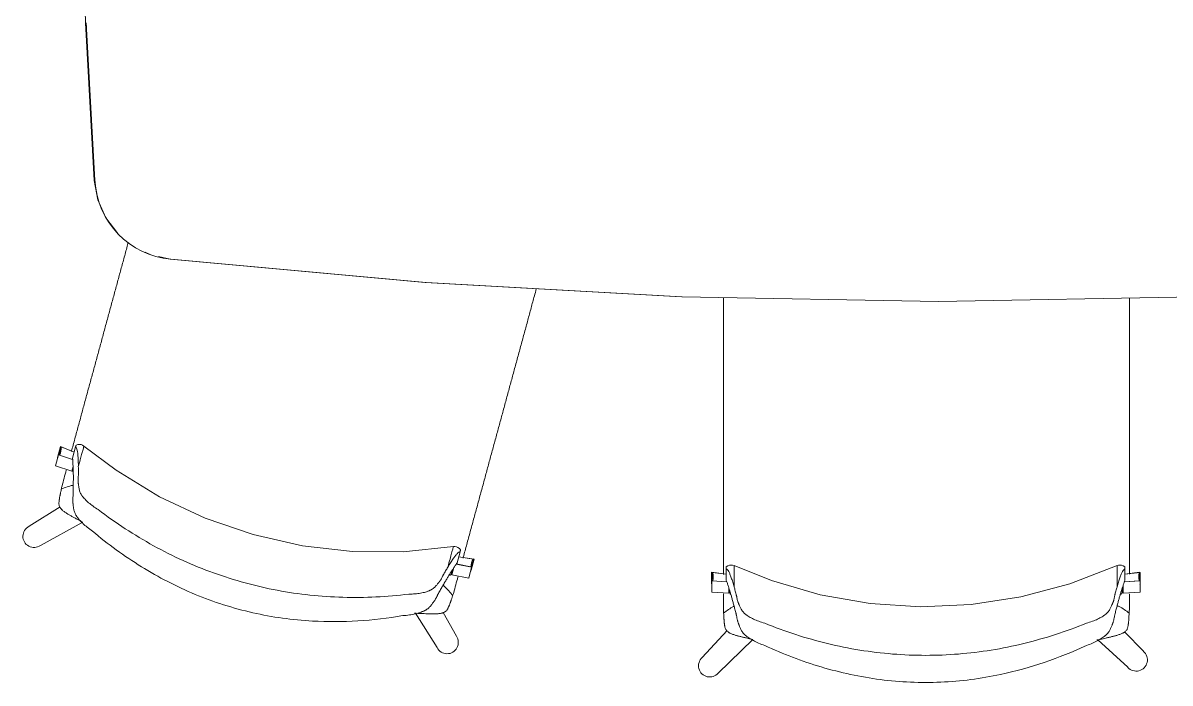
# Model space of a CAD drawing. Header units: millimetres. Extents: x 90978 to 295199, y -4084 to 97293.
# Drawn here: x 173573 to 174915, y 20479 to 21250 of the extents above; entities that cross this region are included whole.
import ezdxf

# ---------------------------------------------------------------- set-up
doc = ezdxf.new("R2010")
doc.units = ezdxf.units.MM
doc.header["$MEASUREMENT"] = 0
doc.layers.get('0').update_dxf_attribs({"linetype": 'CONTINUOUS'})
for name, color, linetype, lineweight in [('A-DETL-THIN', 8, 'CONTINUOUS', 9), ('G-IMPT', 8, 'CONTINUOUS', 9), ('I-FURN', 8, 'CONTINUOUS', 9)]:
    doc.layers.add(name, color=color, linetype=linetype, lineweight=lineweight)

# ---------------------------------------------------------------- blocks, each defined once
blk = doc.blocks.new('Synergy Type 3 - Desk Type 3_dwg_Family - 580997-310579-_3D_-V225-Level 0')
at = {"layer": 'G-IMPT'}
for p, q in [((-619.8, 2126.9), (-435.6, 2137.1)), ((-438.9, 2135.9), (-435.6, 2137.1)), ((-435.6, 2137.1), (-251.1, 2140.5)), ((-663.6, 2113.1), (-642.5, 2122.6)), ((-642.5, 2122.6), (-619.8, 2126.9)), ((-621.1, 2125.7), (-619.8, 2126.9)), ((-681.9, 2099.1), (-663.6, 2113.1)), ((-663.7, 2112.9), (-663.6, 2113.1)), ((-706.7, 2060.6), (-703.5, 2067.2)), ((-708.8, 2051.5), (-711.9, 2038.1)), ((-711.9, 2038.1), (-711.3, 2039.6)), ((-711.9, 2038.1), (-739.2, 1739.6)), ((-739.2, 1739.6), (-755.6, 1440.2))]:
    blk.add_line(p, q, dxfattribs=at)

msp = doc.modelspace()

# ---------------------------------------------------------------- linework, layer by layer
at = {"layer": 'A-DETL-THIN'}
for p, q in [((173647.2, 21250.5), (173657.4, 21066.2)), ((173746.2, 20974.2), (174044.8, 20946.9)), ((174044.8, 20946.9), (174344.1, 20930.5)), ((174344.1, 20930.5), (174643.8, 20925)), ((174643.8, 20925), (174943.6, 20930.5))]:
    msp.add_line(p, q, dxfattribs=at)
msp.add_arc((173755.1, 21071.7), 97.9, 183.1736, 264.7725, dxfattribs=at)
at = {"layer": 'I-FURN'}
for p, q in [((173617.1, 20755.3), (173613.6, 20742.4)), ((173633.1, 20748.8), (173617.1, 20755.3)), ((173633.1, 20748.8), (173618, 20755)), ((173631.2, 20741.6), (173634.8, 20754.8)), ((173637.3, 20757.5), (173635.3, 20756.8)), ((173639.6, 20757.7), (173637.3, 20757.5)), ((173641.1, 20757.5), (173639.6, 20757.7)), ((173642.9, 20756.9), (173641.1, 20757.5)), ((173644.5, 20755.9), (173642.9, 20756.9)), ((173682.3, 20727.5), (173644.5, 20755.9)), ((173611.3, 20732.9), (173614.8, 20745.8)), ((173614.8, 20745.8), (173631.3, 20740.1)), ((173630.2, 20726.4), (173611.3, 20732.9)), ((173631.7, 20732.1), (173630.2, 20726.4)), ((173631.9, 20729), (173631.1, 20726.1)), ((173732.8, 20696.7), (173682.3, 20727.5)), ((173786.3, 20671.6), (173732.8, 20696.7)), ((173616.6, 20684.9), (173580.4, 20662.1)), ((173593.6, 20639.6), (173643.2, 20667)), ((173842.2, 20652.4), (173786.3, 20671.6)), ((173899.9, 20639.3), (173842.2, 20652.4)), ((173958.7, 20632.6), (173899.9, 20639.3)), ((174017.8, 20632.2), (173958.7, 20632.6)), ((174076.6, 20638.3), (174017.8, 20632.2)), ((174076.6, 20638.3), (174078.4, 20638.3)), ((174078.4, 20638.3), (174080.3, 20637.9)), ((174080.3, 20637.9), (174081.7, 20637.3)), ((174080.8, 20619.2), (174084.4, 20632.4)), ((174081.7, 20637.3), (174083.5, 20636)), ((174083.5, 20636), (174084.9, 20634.4)), ((174100.8, 20623.6), (174082.7, 20626.2)), ((174099.9, 20623.8), (174082.8, 20626.4)), ((174097.3, 20610.7), (174100.8, 20623.6)), ((174073.9, 20605.6), (174075.5, 20611.3)), ((174074.8, 20605.3), (174077.2, 20613.9)), ((174094.4, 20601.4), (174074.8, 20605.3)), ((174079.9, 20618), (174097, 20614.6)), ((174079.9, 20617.9), (174097.9, 20614.3)), ((174097.9, 20614.3), (174094.4, 20601.4)), ((174395.7, 20606.2), (174378.5, 20608.3)), ((174378.5, 20608.3), (174378.5, 20594.9)), ((174395.7, 20606.3), (174379.5, 20608.2)), ((174397.5, 20615.7), (174395.7, 20614.5)), ((174395.7, 20598.8), (174395.7, 20612.4)), ((174399.6, 20616.5), (174397.5, 20615.7)), ((174401.1, 20616.7), (174399.6, 20616.5)), ((174403, 20616.6), (174401.1, 20616.7)), ((174404.8, 20616.1), (174403, 20616.6)), ((174448.7, 20598.6), (174404.8, 20616.1)), ((174852.6, 20616.1), (174797.4, 20594.8)), ((174852.6, 20616.1), (174854.4, 20616.6)), ((174854.4, 20616.6), (174856.3, 20616.7)), ((174856.3, 20616.7), (174857.8, 20616.5)), ((174857.8, 20616.5), (174859.9, 20615.7)), ((174859.9, 20615.7), (174861.7, 20614.5)), ((174861.7, 20598.8), (174861.7, 20612.4)), ((174878.9, 20608.3), (174861.7, 20606.2)), ((174879.8, 20608.2), (174861.7, 20606)), ((174879.8, 20594.9), (174879.8, 20608.2)), ((174378.9, 20598.5), (174396.2, 20597.3)), ((174378.9, 20585.2), (174378.9, 20598.5)), ((174505.5, 20582.1), (174448.7, 20598.6)), ((174797.4, 20594.8), (174740.3, 20579.6)), ((174859.6, 20583.8), (174859.6, 20592.7)), ((174861.2, 20597.3), (174878.5, 20598.5)), ((174861.2, 20597.3), (174879.5, 20598.5)), ((174879.5, 20598.5), (174879.5, 20585.2)), ((174398.8, 20583.8), (174378.9, 20585.2)), ((174398.8, 20589.7), (174398.8, 20583.8)), ((174399.7, 20586.8), (174399.7, 20583.8)), ((174563.8, 20572), (174505.5, 20582.1)), ((174740.3, 20579.6), (174681.9, 20570.7)), ((174858.6, 20583.8), (174858.6, 20589.7)), ((174879.5, 20585.2), (174859.6, 20583.8)), ((174622.8, 20568.1), (174563.8, 20572)), ((174681.9, 20570.7), (174622.8, 20568.1)), ((174032.1, 20560.6), (174057.6, 20520.3)), ((174080, 20533.5), (174064.7, 20561.3)), ((174396.5, 20540.3), (174367.6, 20508.7)), ((174883.5, 20515.9), (174861.3, 20538.7)), ((174386.3, 20490.5), (174426.9, 20529.9)), ((174830.1, 20529.4), (174865.2, 20497.2))]:
    msp.add_line(p, q, dxfattribs=at)
for centre, start, end in [((173586.2, 20650.4), 116.7401, 304.3564), ((174069.2, 20526.2), 206.7636, 34.3798), ((174875, 20505.9), 221.9896, 49.6059), ((174376.3, 20499), 131.9662, 319.5824)]:
    msp.add_arc(centre, 13.1, start, end, dxfattribs=at)
for centre, major_axis, start_param, end_param in [((173599.8, 20754.4), (16.8, -4.6), 6.026179, 6.605675), ((173600.7, 20754.1), (16.8, -4.6), 6.026179, 6.605675), ((173596.3, 20741.5), (16.8, -4.6), 0.238848, 0.322489), ((174114.4, 20614.3), (16.8, -4.6), 2.819103, 3.398599), ((174115.3, 20614), (16.8, -4.6), 2.819103, 3.398599), ((174111.8, 20601.2), (16.8, -4.6), 2.819103, 2.902745), ((174362, 20602.9), (17.4, 0), 6.026179, 6.605675), ((174363, 20602.8), (17.4, 0), 6.026179, 6.605675), ((174895.4, 20602.9), (17.4, 0), 2.819103, 3.398599), ((174896.3, 20602.8), (17.4, 0), 2.819103, 3.398599), ((174362, 20589.5), (17.4, 0), 0.238848, 0.322489), ((174896.3, 20589.5), (17.4, 0), 2.819103, 2.902745)]:
    msp.add_ellipse(centre, major_axis=major_axis, ratio=0.978487, start_param=start_param, end_param=end_param, dxfattribs=at)
for points, knots in [([(173629.8, 20749.4), (173630, 20750), (173630.8, 20753.2), (173632.4, 20758.8), (173634.4, 20766.4), (173636.4, 20773.8), (173639.1, 20783.6), (173642.3, 20795.5), (173645.5, 20807.3), (173648.1, 20816.9), (173650.1, 20824.2), (173652.1, 20831.5), (173654.8, 20841.2), (173658, 20853.2), (173662, 20867.6), (173665.9, 20882.2), (173669.9, 20896.8), (173673.8, 20911.3), (173677.1, 20923.3), (173679.8, 20933.1), (173681.8, 20940.4), (173683.8, 20947.8), (173686.4, 20957.5), (173689.7, 20969.5), (173693, 20981.5), (173695.2, 20989.8), (173696.1, 20993.1), (173696.4, 20994.1)], [-0.8977274, -0.8977274, -0.8977274, -0.8977274, -0.8928571, -0.875, -0.8571429, -0.8392857, -0.8214286, -0.7857143, -0.75, -0.7321429, -0.7142857, -0.6964286, -0.6785714, -0.6428571, -0.6071429, -0.5714286, -0.5357143, -0.5, -0.4642857, -0.4464286, -0.4285714, -0.4107143, -0.3928571, -0.3571429, -0.3214286, -0.3035714, -0.2967555, -0.2967555, -0.2967555, -0.2967555]), ([(174173.5, 20939.7), (174172.8, 20936.9), (174170.7, 20929.5), (174167.4, 20917.3), (174163.6, 20903.1), (174159.7, 20888.8), (174155.7, 20874.1), (174151.6, 20859.3), (174147.7, 20844.7), (174144.4, 20832.6), (174141.7, 20822.8), (174139.7, 20815.4), (174137.7, 20808.1), (174135.1, 20798.4), (174131.8, 20786.5), (174128.6, 20774.6), (174126, 20765), (174124, 20757.7), (174122, 20750.4), (174119.3, 20740.7), (174116.1, 20728.7), (174112.8, 20716.7), (174110.2, 20706.9), (174108.1, 20699.5), (174106.1, 20692.1), (174103.5, 20682.4), (174100.2, 20670.4), (174096.2, 20655.8), (174092.2, 20640.9), (174089.4, 20630.6), (174087.9, 20625.2), (174087.8, 20624.8)], [-0.8779711, -0.8779711, -0.8779711, -0.8779711, -0.8571429, -0.8214286, -0.7857143, -0.75, -0.7142857, -0.6785714, -0.6428571, -0.6071429, -0.5892857, -0.5714286, -0.5535714, -0.5357143, -0.5, -0.4642857, -0.4464286, -0.4285714, -0.4107143, -0.3928571, -0.3571429, -0.3214286, -0.3035714, -0.2857143, -0.2678571, -0.25, -0.2142857, -0.1785714, -0.1428571, -0.1071429, -0.103964, -0.103964, -0.103964, -0.103964]), ([(174392.3, 20605.9), (174392.3, 20606.6), (174392.3, 20609.9), (174392.3, 20615.7), (174392.3, 20623.5), (174392.3, 20631.2), (174392.3, 20641.3), (174392.3, 20653.7), (174392.3, 20665.9), (174392.3, 20675.9), (174392.3, 20683.4), (174392.3, 20691.1), (174392.3, 20701.1), (174392.3, 20713.5), (174392.3, 20728.4), (174392.3, 20743.6), (174392.3, 20758.7), (174392.3, 20773.7), (174392.3, 20786.2), (174392.3, 20796.3), (174392.3, 20803.9), (174392.3, 20811.6), (174392.3, 20821.6), (174392.3, 20834), (174392.3, 20846.5), (174392.3, 20856.6), (174392.3, 20864.2), (174392.3, 20871.8), (174392.3, 20881.8), (174392.3, 20894.2), (174392.3, 20908.8), (174392.3, 20920.6), (174392.3, 20927.5), (174392.3, 20929.5)], [-0.8977274, -0.8977274, -0.8977274, -0.8977274, -0.8928571, -0.875, -0.8571429, -0.8392857, -0.8214286, -0.7857143, -0.75, -0.7321429, -0.7142857, -0.6964286, -0.6785714, -0.6428571, -0.6071429, -0.5714286, -0.5357143, -0.5, -0.4642857, -0.4464286, -0.4285714, -0.4107143, -0.3928571, -0.3571429, -0.3214286, -0.3035714, -0.2857143, -0.2678571, -0.25, -0.2142857, -0.1785714, -0.1428571, -0.1282246, -0.1282246, -0.1282246, -0.1282246]), ([(174867, 20929), (174867, 20927.3), (174867, 20920.6), (174867, 20909.1), (174867, 20894.4), (174867, 20879.6), (174867, 20864.4), (174867, 20849), (174867, 20833.9), (174867, 20821.3), (174867, 20811.2), (174867, 20803.6), (174867, 20796), (174867, 20785.9), (174867, 20773.6), (174867, 20761.2), (174867, 20751.3), (174867, 20743.7), (174867, 20736.1), (174867, 20726.1), (174867, 20713.7), (174867, 20701.2), (174867, 20691.1), (174867, 20683.5), (174867, 20675.8), (174867, 20665.7), (174867, 20653.2), (174867, 20638.2), (174867, 20622.7), (174867, 20612), (174867, 20606.4), (174867, 20606)], [-0.8698925, -0.8698925, -0.8698925, -0.8698925, -0.8571429, -0.8214286, -0.7857143, -0.75, -0.7142857, -0.6785714, -0.6428571, -0.6071429, -0.5892857, -0.5714286, -0.5535714, -0.5357143, -0.5, -0.4642857, -0.4464286, -0.4285714, -0.4107143, -0.3928571, -0.3571429, -0.3214286, -0.3035714, -0.2857143, -0.2678571, -0.25, -0.2142857, -0.1785714, -0.1428571, -0.1071429, -0.103964, -0.103964, -0.103964, -0.103964]), ([(173634.8, 20755.1), (173634.9, 20755.5), (173635.1, 20756.2), (173635.3, 20756.8), (173635.3, 20756.7), (173635.1, 20756.1), (173634.9, 20755.3), (173634.8, 20754.8)], [0.4171888, 0.4171888, 0.4171888, 0.4171888, 0.5, 0.625, 0.75, 0.875, 1, 1, 1, 1]), ([(173637.9, 20731.8), (173638.7, 20734.7), (173640.1, 20739.9), (173641.8, 20746.1), (173643.1, 20750.6), (173643.8, 20753.2), (173644.1, 20754.6), (173644.3, 20755.3), (173644.5, 20755.8), (173644.5, 20755.9), (173644.5, 20755.9)], [0, 0, 0, 0, 0.1111111, 0.2222222, 0.3333333, 0.4444444, 0.5, 0.5555556, 0.6111111, 0.6625707, 0.6625707, 0.6625707, 0.6625707]), ([(173654.5, 20656.4), (173652.3, 20657.9), (173648.2, 20660.9), (173643.9, 20664.7), (173641, 20667.6), (173639, 20669.8), (173637.5, 20671.6), (173636.6, 20672.8), (173636.1, 20673.5), (173635.8, 20674), (173635.4, 20674.6), (173635, 20675.2), (173634.4, 20676.4), (173633.6, 20678.1), (173633, 20680.1), (173632.5, 20682), (173632.3, 20683.8), (173632, 20685.6), (173631.9, 20687), (173631.8, 20688), (173631.7, 20688.5), (173631.7, 20688.9), (173631.6, 20689.3), (173631.5, 20689.9), (173631.5, 20690.8), (173631.4, 20692), (173631.4, 20693.4), (173631.6, 20695.2), (173631.7, 20696.9), (173631.9, 20698.6), (173631.9, 20699.9), (173632, 20701.2), (173632, 20703), (173632, 20706), (173632, 20710.2), (173632.1, 20714.8), (173632.1, 20719.2), (173632.1, 20723.5), (173632, 20727.4), (173631.9, 20731), (173631.7, 20733.1), (173631.6, 20734.1)], [0, 0, 0, 0, 0.035714, 0.071429, 0.089286, 0.107143, 0.125, 0.133929, 0.138393, 0.142857, 0.147321, 0.151786, 0.160714, 0.178571, 0.196429, 0.214286, 0.232143, 0.25, 0.267857, 0.276786, 0.28125, 0.285714, 0.290179, 0.294643, 0.303571, 0.321429, 0.339286, 0.357143, 0.392857, 0.410714, 0.428571, 0.446429, 0.464286, 0.5, 0.571429, 0.642857, 0.714286, 0.785714, 0.857143, 0.928571, 1, 1, 1, 1]), ([(173637.9, 20731.8), (173638, 20730.2), (173638, 20727.7), (173638, 20724.8), (173638, 20723.2), (173638, 20721.9), (173637.9, 20720.7), (173637.8, 20719.2), (173637.6, 20717.8), (173637.6, 20716.3), (173637.6, 20715.1), (173637.6, 20714), (173637.7, 20713.2), (173637.8, 20712.7), (173637.9, 20712.3), (173637.9, 20711.9), (173638, 20711.4), (173638.2, 20710.5), (173638.3, 20709.1), (173638.6, 20707.3), (173639, 20705.4), (173639.4, 20703.5), (173640.1, 20701.6), (173640.9, 20699.9), (173641.6, 20698.8), (173642, 20698.1), (173642.4, 20697.6), (173642.8, 20697.1), (173643.3, 20696.5), (173644.2, 20695.3), (173645.7, 20693.6), (173647.7, 20691.6), (173650.7, 20688.9), (173655, 20685.6), (173659.1, 20682.9), (173661.3, 20681.6)], [0, 0, 0, 0, 0.125, 0.1875, 0.21875, 0.25, 0.28125, 0.3125, 0.375, 0.40625, 0.4375, 0.46875, 0.484375, 0.492188, 0.5, 0.507812, 0.515625, 0.53125, 0.5625, 0.59375, 0.625, 0.65625, 0.6875, 0.71875, 0.734375, 0.742188, 0.75, 0.757812, 0.765625, 0.78125, 0.8125, 0.84375, 0.875, 0.9375, 1, 1, 1, 1]), ([(173642.8, 20667), (173640.7, 20668.1), (173637.3, 20669.9), (173633.3, 20672), (173631.1, 20673.2), (173629.4, 20674.2), (173627.9, 20675), (173626.5, 20675.9), (173625.1, 20676.7), (173623.6, 20677.7), (173622, 20678.7), (173620.6, 20679.8), (173619.5, 20680.7), (173618.7, 20681.4), (173618.1, 20682), (173617.6, 20682.6), (173616.9, 20683.5), (173616.2, 20684.6), (173615.6, 20686), (173615.3, 20687.3), (173615.2, 20688.6), (173615.3, 20690), (173615.4, 20691.2), (173615.5, 20692.1), (173615.6, 20692.6), (173615.6, 20693), (173615.7, 20693.4), (173615.8, 20693.9), (173615.9, 20694.8), (173616.1, 20696), (173616.3, 20697.2), (173616.5, 20698.2), (173616.7, 20699), (173616.8, 20699.8), (173617.1, 20700.9), (173617.5, 20702.8), (173617.8, 20704.4), (173618, 20705.5)], [0, 0, 0, 0, 0.125, 0.1875, 0.21875, 0.25, 0.28125, 0.3125, 0.34375, 0.375, 0.40625, 0.4375, 0.46875, 0.484375, 0.5, 0.515625, 0.53125, 0.5625, 0.59375, 0.625, 0.65625, 0.6875, 0.71875, 0.734375, 0.742188, 0.75, 0.757812, 0.765625, 0.78125, 0.8125, 0.84375, 0.859375, 0.875, 0.890625, 0.90625, 0.9375, 1, 1, 1, 1]), ([(173632.4, 20710.2), (173632, 20710.1), (173629.5, 20709.6), (173624.7, 20708.3), (173620.3, 20706.5), (173618, 20705.5)], [0.93933321, 0.93933321, 0.93933321, 0.93933321, 0.94444444, 0.97222222, 1, 1, 1, 1]), ([(173661.3, 20681.6), (173671.6, 20673.7), (173692.6, 20658.9), (173736.7, 20632.3), (173795.5, 20605.6), (173870.2, 20585.2), (173934.4, 20578.5), (173986, 20579), (174011.6, 20581.2), (174024.4, 20582.7)], [-1, -1, -1, -1, -0.9, -0.8, -0.6, -0.4, -0.2, -0.1, 0, 0, 0, 0]), ([(174017.5, 20557.6), (174000.1, 20554.6), (173964.9, 20550.5), (173905.9, 20550.2), (173841.4, 20559), (173773.7, 20580.7), (173721.2, 20607.9), (173682.1, 20634.2), (173663.5, 20648.8), (173654.5, 20656.4)], [-1, -1, -1, -1, -0.863636, -0.727273, -0.545455, -0.363636, -0.181818, -0.090909, 0, 0, 0, 0]), ([(174076.6, 20638.3), (174076.6, 20638.3), (174076.5, 20638.2), (174076.4, 20637.7), (174076.1, 20636.8), (174075.6, 20634.9), (174074.6, 20631.1), (174072.7, 20624.1), (174071, 20617.8), (174070, 20614.2)], [0.3374293, 0.3374293, 0.3374293, 0.3374293, 0.3888889, 0.4444444, 0.5138889, 0.5833333, 0.7222222, 0.8611111, 1, 1, 1, 1]), ([(174084.4, 20632.4), (174084.5, 20632.9), (174084.8, 20633.7), (174084.9, 20634.4), (174085, 20634.5), (174084.8, 20633.9), (174084.6, 20633.1), (174084.5, 20632.7)], [0, 0, 0, 0, 0.125, 0.25, 0.375, 0.5, 0.5837817, 0.5837817, 0.5837817, 0.5837817]), ([(174076.6, 20613), (174075.4, 20611.3), (174073.6, 20608.5), (174070.8, 20604), (174068.7, 20600.4), (174066.5, 20596.6), (174064.2, 20592.6), (174062, 20589), (174060.3, 20586), (174059.2, 20584), (174058.4, 20582.5), (174057.6, 20580.9), (174056.9, 20579.4), (174056.1, 20577.8), (174055.4, 20576.6), (174054.8, 20575.5), (174054.3, 20574.8), (174053.9, 20574.4), (174053.7, 20574.1), (174053.4, 20573.7), (174053.1, 20573.3), (174052.5, 20572.5), (174051.7, 20571.4), (174050.6, 20569.9), (174049.4, 20568.5), (174048.1, 20567.1), (174046.5, 20565.7), (174045, 20564.7), (174043.8, 20564), (174043.1, 20563.6), (174042.6, 20563.3), (174042, 20563), (174041.2, 20562.7), (174039.8, 20562.1), (174037.7, 20561.3), (174034.9, 20560.4), (174030.8, 20559.4), (174025.3, 20558.3), (174020.2, 20557.8), (174017.5, 20557.6)], [0, 0, 0, 0, 0.142857, 0.214286, 0.285714, 0.357143, 0.428571, 0.5, 0.535714, 0.571429, 0.589286, 0.607143, 0.642857, 0.660714, 0.678571, 0.696429, 0.705357, 0.709821, 0.714286, 0.71875, 0.723214, 0.732143, 0.75, 0.767857, 0.785714, 0.803571, 0.821429, 0.839286, 0.848214, 0.852679, 0.857143, 0.861607, 0.866071, 0.875, 0.892857, 0.910714, 0.928571, 0.964286, 1, 1, 1, 1]), ([(174024.4, 20582.7), (174027, 20582.8), (174031.9, 20583), (174037.3, 20583.7), (174041.2, 20584.5), (174044, 20585.2), (174046.1, 20585.9), (174047.5, 20586.4), (174048.3, 20586.7), (174048.8, 20587), (174049.4, 20587.2), (174050.1, 20587.6), (174051.3, 20588.2), (174052.8, 20589.3), (174054.4, 20590.6), (174055.8, 20592), (174057, 20593.4), (174058.1, 20594.8), (174059, 20595.9), (174059.6, 20596.6), (174059.9, 20597), (174060.2, 20597.3), (174060.4, 20597.6), (174060.7, 20598), (174061.2, 20598.7), (174061.9, 20599.6), (174062.5, 20600.6), (174063.2, 20602), (174063.7, 20603.3), (174064.4, 20604.7), (174065, 20605.7), (174065.6, 20606.8), (174066.4, 20608.2), (174067.9, 20610.7), (174069.2, 20612.8), (174070, 20614.2)], [0, 0, 0, 0, 0.0625, 0.125, 0.15625, 0.1875, 0.21875, 0.234375, 0.242188, 0.25, 0.257812, 0.265625, 0.28125, 0.3125, 0.34375, 0.375, 0.40625, 0.4375, 0.46875, 0.484375, 0.492188, 0.5, 0.507812, 0.515625, 0.53125, 0.5625, 0.59375, 0.625, 0.6875, 0.71875, 0.75, 0.78125, 0.8125, 0.875, 1, 1, 1, 1]), ([(174071.3, 20604.7), (174071.8, 20604.8), (174072.7, 20605.1), (174073.5, 20605.5), (174074, 20605.7)], [-0.5281276, -0.5281276, -0.5281276, -0.5281276, -0.3333333, -0.1189454, -0.1189454, -0.1189454, -0.1189454]), ([(174395.7, 20612.8), (174395.7, 20613.2), (174395.7, 20613.9), (174395.7, 20614.6), (174395.7, 20614.5), (174395.7, 20613.8), (174395.7, 20613), (174395.7, 20612.4)], [0.4171888, 0.4171888, 0.4171888, 0.4171888, 0.5, 0.625, 0.75, 0.875, 1, 1, 1, 1]), ([(174404.8, 20591.1), (174404.8, 20594.1), (174404.8, 20599.5), (174404.8, 20605.9), (174404.8, 20610.6), (174404.8, 20613.3), (174404.8, 20614.7), (174404.8, 20615.2), (174404.8, 20615.4)], [0, 0, 0, 0, 0.1111111, 0.2222222, 0.3333333, 0.4444444, 0.5, 0.5555556, 0.5555556, 0.5555556, 0.5555556]), ([(174852.6, 20615.4), (174852.6, 20615.1), (174852.6, 20614.5), (174852.6, 20612.5), (174852.6, 20608.6), (174852.6, 20601.4), (174852.6, 20594.9), (174852.6, 20591.1)], [0.4444444, 0.4444444, 0.4444444, 0.4444444, 0.5138889, 0.5833333, 0.7222222, 0.8611111, 1, 1, 1, 1]), ([(174861.7, 20612.4), (174861.7, 20613), (174861.7, 20613.8), (174861.7, 20614.5), (174861.7, 20614.6), (174861.7, 20613.9), (174861.7, 20613.2), (174861.7, 20612.8)], [0, 0, 0, 0, 0.125, 0.25, 0.375, 0.5, 0.5837817, 0.5837817, 0.5837817, 0.5837817]), ([(174075.6, 20580.9), (174074.2, 20582.9), (174071.3, 20586.7), (174067.5, 20590.6), (174065.2, 20592.7), (174064.5, 20593.3)], [0, 0, 0, 0, 0.02777778, 0.05555556, 0.06696683, 0.06696683, 0.06696683, 0.06696683]), ([(174440.6, 20522.7), (174438, 20523.6), (174433.3, 20525.4), (174428.2, 20527.9), (174424.6, 20530), (174422.1, 20531.5), (174420.2, 20532.9), (174419, 20533.8), (174418.4, 20534.4), (174417.9, 20534.8), (174417.4, 20535.2), (174416.9, 20535.8), (174415.9, 20536.7), (174414.7, 20538.2), (174413.6, 20539.9), (174412.7, 20541.6), (174411.9, 20543.3), (174411.3, 20545), (174410.7, 20546.3), (174410.4, 20547.2), (174410.2, 20547.7), (174410, 20548.1), (174409.8, 20548.5), (174409.7, 20549), (174409.3, 20549.8), (174409, 20551), (174408.6, 20552.3), (174408.3, 20554.1), (174408, 20555.8), (174407.7, 20557.4), (174407.4, 20558.7), (174407.1, 20560), (174406.6, 20561.7), (174405.9, 20564.7), (174404.8, 20568.7), (174403.6, 20573.2), (174402.4, 20577.4), (174401.3, 20581.5), (174400.2, 20585.3), (174399.2, 20588.7), (174398.5, 20590.7), (174398.1, 20591.7)], [0, 0, 0, 0, 0.035714, 0.071429, 0.089286, 0.107143, 0.125, 0.133929, 0.138393, 0.142857, 0.147321, 0.151786, 0.160714, 0.178571, 0.196429, 0.214286, 0.232143, 0.25, 0.267857, 0.276786, 0.28125, 0.285714, 0.290179, 0.294643, 0.303571, 0.321429, 0.339286, 0.357143, 0.392857, 0.410714, 0.428571, 0.446429, 0.464286, 0.5, 0.571429, 0.642857, 0.714286, 0.785714, 0.857143, 0.928571, 1, 1, 1, 1]), ([(174859.3, 20591.7), (174858.6, 20589.8), (174857.5, 20586.5), (174856.1, 20581.5), (174855, 20577.4), (174853.8, 20573.2), (174852.6, 20568.7), (174851.5, 20564.7), (174850.7, 20561.3), (174850.1, 20559.2), (174849.7, 20557.4), (174849.4, 20555.8), (174849.1, 20554.1), (174848.8, 20552.3), (174848.4, 20551), (174848.1, 20549.8), (174847.7, 20549), (174847.6, 20548.5), (174847.4, 20548.1), (174847.2, 20547.7), (174847, 20547.2), (174846.7, 20546.3), (174846.1, 20545), (174845.5, 20543.3), (174844.7, 20541.6), (174843.8, 20539.9), (174842.7, 20538.2), (174841.5, 20536.7), (174840.5, 20535.8), (174840, 20535.2), (174839.5, 20534.8), (174839, 20534.4), (174838.4, 20533.8), (174837.1, 20532.9), (174835.3, 20531.5), (174832.8, 20530), (174829.2, 20527.9), (174824.1, 20525.4), (174819.4, 20523.6), (174816.8, 20522.7)], [0, 0, 0, 0, 0.142857, 0.214286, 0.285714, 0.357143, 0.428571, 0.5, 0.535714, 0.571429, 0.589286, 0.607143, 0.642857, 0.660714, 0.678571, 0.696429, 0.705357, 0.709821, 0.714286, 0.71875, 0.723214, 0.732143, 0.75, 0.767857, 0.785714, 0.803571, 0.821429, 0.839286, 0.848214, 0.852679, 0.857143, 0.861607, 0.866071, 0.875, 0.892857, 0.910714, 0.928571, 0.964286, 1, 1, 1, 1]), ([(174075.6, 20580.9), (174075.3, 20579.9), (174074.8, 20578.3), (174074.2, 20576.5), (174073.8, 20575.4), (174073.5, 20574.6), (174073.3, 20573.9), (174072.9, 20572.9), (174072.5, 20571.8), (174072.1, 20570.6), (174071.8, 20569.8), (174071.6, 20569.3), (174071.4, 20568.9), (174071.3, 20568.6), (174071.1, 20568.1), (174070.7, 20567.3), (174070.2, 20566.2), (174069.5, 20565), (174068.8, 20563.9), (174067.8, 20562.9), (174066.7, 20562), (174065.5, 20561.4), (174064.5, 20561), (174063.7, 20560.7), (174062.9, 20560.5), (174061.9, 20560.3), (174060.4, 20560.1), (174058.6, 20559.9), (174056.8, 20559.8), (174055, 20559.7), (174053.3, 20559.7), (174051.7, 20559.7), (174050, 20559.7), (174048.1, 20559.8), (174045.5, 20559.8), (174041, 20560), (174037.2, 20560.2), (174034.8, 20560.3)], [0, 0, 0, 0, 0.0625, 0.09375, 0.109375, 0.125, 0.140625, 0.15625, 0.1875, 0.21875, 0.234375, 0.242188, 0.25, 0.257812, 0.265625, 0.28125, 0.3125, 0.34375, 0.375, 0.40625, 0.4375, 0.46875, 0.484375, 0.5, 0.515625, 0.53125, 0.5625, 0.59375, 0.625, 0.65625, 0.6875, 0.71875, 0.75, 0.78125, 0.8125, 0.875, 1, 1, 1, 1]), ([(174404.8, 20591.1), (174405.3, 20589.6), (174405.9, 20587.2), (174406.7, 20584.4), (174407.1, 20582.8), (174407.4, 20581.6), (174407.7, 20580.4), (174408, 20579), (174408.2, 20577.5), (174408.5, 20576), (174408.8, 20574.9), (174409.2, 20573.8), (174409.5, 20573.1), (174409.7, 20572.6), (174409.9, 20572.3), (174410, 20571.9), (174410.2, 20571.4), (174410.6, 20570.6), (174411.2, 20569.3), (174411.9, 20567.6), (174412.7, 20565.9), (174413.7, 20564.2), (174414.9, 20562.5), (174416.1, 20561.1), (174417, 20560.2), (174417.6, 20559.7), (174418.1, 20559.3), (174418.6, 20558.9), (174419.2, 20558.4), (174420.4, 20557.5), (174422.3, 20556.3), (174424.8, 20554.9), (174428.4, 20553.1), (174433.4, 20551), (174438.1, 20549.5), (174440.6, 20548.8)], [0, 0, 0, 0, 0.125, 0.1875, 0.21875, 0.25, 0.28125, 0.3125, 0.375, 0.40625, 0.4375, 0.46875, 0.484375, 0.492188, 0.5, 0.507812, 0.515625, 0.53125, 0.5625, 0.59375, 0.625, 0.65625, 0.6875, 0.71875, 0.734375, 0.742188, 0.75, 0.757812, 0.765625, 0.78125, 0.8125, 0.84375, 0.875, 0.9375, 1, 1, 1, 1]), ([(174816.8, 20548.8), (174819.3, 20549.5), (174824, 20551), (174829, 20553.1), (174832.6, 20554.9), (174835.1, 20556.3), (174837, 20557.5), (174838.2, 20558.4), (174838.8, 20558.9), (174839.3, 20559.3), (174839.8, 20559.7), (174840.4, 20560.2), (174841.3, 20561.1), (174842.5, 20562.5), (174843.7, 20564.2), (174844.7, 20565.9), (174845.5, 20567.6), (174846.2, 20569.3), (174846.8, 20570.6), (174847.2, 20571.4), (174847.4, 20571.9), (174847.5, 20572.3), (174847.7, 20572.6), (174847.9, 20573.1), (174848.2, 20573.8), (174848.6, 20574.9), (174848.9, 20576), (174849.2, 20577.5), (174849.4, 20579), (174849.7, 20580.4), (174850, 20581.6), (174850.3, 20582.8), (174850.7, 20584.4), (174851.5, 20587.2), (174852.1, 20589.6), (174852.6, 20591.1)], [0, 0, 0, 0, 0.0625, 0.125, 0.15625, 0.1875, 0.21875, 0.234375, 0.242188, 0.25, 0.257812, 0.265625, 0.28125, 0.3125, 0.34375, 0.375, 0.40625, 0.4375, 0.46875, 0.484375, 0.492188, 0.5, 0.507812, 0.515625, 0.53125, 0.5625, 0.59375, 0.625, 0.6875, 0.71875, 0.75, 0.78125, 0.8125, 0.875, 1, 1, 1, 1]), ([(174856.4, 20582.2), (174856.8, 20582.5), (174857.4, 20582.9), (174857.9, 20583.4), (174858.1, 20583.5)], [-0.5281276, -0.5281276, -0.5281276, -0.5281276, -0.3333333, -0.2197053, -0.2197053, -0.2197053, -0.2197053]), ([(174405.2, 20568.8), (174404.8, 20568.6), (174402.5, 20567.4), (174398.2, 20564.9), (174394.4, 20562.1), (174392.5, 20560.5)], [0.93933321, 0.93933321, 0.93933321, 0.93933321, 0.94444444, 0.97222222, 1, 1, 1, 1]), ([(174866.8, 20560.5), (174864.9, 20562.1), (174861.1, 20564.9), (174856.4, 20567.7), (174853.6, 20569.1), (174852.8, 20569.4)], [0, 0, 0, 0, 0.02777778, 0.05555556, 0.06696683, 0.06696683, 0.06696683, 0.06696683]), ([(174426.6, 20529.9), (174424.2, 20530.4), (174420.5, 20531.2), (174416, 20532.2), (174413.6, 20532.8), (174411.7, 20533.3), (174410.1, 20533.7), (174408.5, 20534.1), (174406.9, 20534.6), (174405.2, 20535.1), (174403.4, 20535.7), (174401.7, 20536.4), (174400.4, 20536.9), (174399.4, 20537.4), (174398.7, 20537.8), (174398.1, 20538.3), (174397.2, 20538.9), (174396.2, 20539.8), (174395.3, 20541), (174394.7, 20542.2), (174394.3, 20543.5), (174393.9, 20544.8), (174393.7, 20546), (174393.6, 20546.9), (174393.5, 20547.4), (174393.5, 20547.8), (174393.4, 20548.2), (174393.4, 20548.7), (174393.3, 20549.6), (174393.1, 20550.8), (174393.1, 20552), (174393, 20553.1), (174392.9, 20553.9), (174392.9, 20554.7), (174392.8, 20555.8), (174392.7, 20557.7), (174392.6, 20559.4), (174392.5, 20560.5)], [0, 0, 0, 0, 0.125, 0.1875, 0.21875, 0.25, 0.28125, 0.3125, 0.34375, 0.375, 0.40625, 0.4375, 0.46875, 0.484375, 0.5, 0.515625, 0.53125, 0.5625, 0.59375, 0.625, 0.65625, 0.6875, 0.71875, 0.734375, 0.742188, 0.75, 0.757812, 0.765625, 0.78125, 0.8125, 0.84375, 0.859375, 0.875, 0.890625, 0.90625, 0.9375, 1, 1, 1, 1]), ([(174866.8, 20560.5), (174866.7, 20559.4), (174866.6, 20557.7), (174866.5, 20555.8), (174866.4, 20554.7), (174866.4, 20553.9), (174866.3, 20553.1), (174866.3, 20552), (174866.2, 20550.8), (174866, 20549.6), (174865.9, 20548.7), (174865.9, 20548.2), (174865.8, 20547.8), (174865.8, 20547.4), (174865.7, 20546.9), (174865.6, 20546), (174865.4, 20544.8), (174865, 20543.5), (174864.6, 20542.2), (174864, 20541), (174863.1, 20539.8), (174862.1, 20538.9), (174861.2, 20538.3), (174860.6, 20537.8), (174859.9, 20537.4), (174858.9, 20536.9), (174857.6, 20536.4), (174855.9, 20535.7), (174854.1, 20535.1), (174852.4, 20534.6), (174850.8, 20534.1), (174849.2, 20533.7), (174847.6, 20533.3), (174845.7, 20532.8), (174843.3, 20532.2), (174838.8, 20531.2), (174835.1, 20530.4), (174832.7, 20529.9)], [0, 0, 0, 0, 0.0625, 0.09375, 0.109375, 0.125, 0.140625, 0.15625, 0.1875, 0.21875, 0.234375, 0.242188, 0.25, 0.257812, 0.265625, 0.28125, 0.3125, 0.34375, 0.375, 0.40625, 0.4375, 0.46875, 0.484375, 0.5, 0.515625, 0.53125, 0.5625, 0.59375, 0.625, 0.65625, 0.6875, 0.71875, 0.75, 0.78125, 0.8125, 0.875, 1, 1, 1, 1]), ([(174440.6, 20548.8), (174452.5, 20543.9), (174476.7, 20535.1), (174526.3, 20521), (174590, 20510.7), (174667.4, 20510.7), (174731.2, 20521), (174780.7, 20535.1), (174804.9, 20543.9), (174816.8, 20548.8)], [-1, -1, -1, -1, -0.9, -0.8, -0.6, -0.4, -0.2, -0.1, 0, 0, 0, 0]), ([(174816.8, 20522.7), (174800.8, 20515.2), (174767.9, 20502.1), (174711, 20486.3), (174646.5, 20477.8), (174575.5, 20480.9), (174517.7, 20493.4), (174473, 20508.6), (174451.3, 20517.7), (174440.6, 20522.7)], [-1, -1, -1, -1, -0.863636, -0.727273, -0.545455, -0.363636, -0.181818, -0.090909, 0, 0, 0, 0])]:
    msp.add_open_spline(points, degree=3, knots=knots, dxfattribs=at)
for points in [[(173634.8, 20754.8), (173635.1, 20754.5), (173635.8, 20753.5), (173636.7, 20751.1), (173637.3, 20747.6), (173637.6, 20743.1), (173637.9, 20737.9), (173638, 20733.9), (173637.9, 20731.8)], [(173631.6, 20734.1), (173631.6, 20735.5), (173631.4, 20738.1), (173631.3, 20740.5), (173631.2, 20741.6)], [(173618.9, 20709.2), (173620.5, 20715.2), (173622.1, 20721.3), (173623.8, 20727.5)], [(173618, 20705.5), (173618.2, 20706.1), (173618.4, 20707.3), (173618.7, 20708.6), (173618.9, 20709.2)], [(174070, 20614.2), (174071, 20616), (174073.1, 20619.4), (174076, 20623.8), (174078.6, 20627.4), (174080.9, 20630.2), (174082.9, 20631.9), (174083.9, 20632.3), (174084.4, 20632.4)], [(174080.8, 20619.2), (174080.2, 20618.3), (174078.8, 20616.3), (174077.3, 20614.1), (174076.6, 20613)], [(174395.7, 20612.4), (174396.1, 20612.2), (174397, 20611.5), (174398.5, 20609.4), (174400, 20606.1), (174401.5, 20601.9), (174403.2, 20597), (174404.3, 20593.1), (174404.8, 20591.1)], [(174852.6, 20591.1), (174853.1, 20593.1), (174854.2, 20597), (174855.9, 20601.9), (174857.4, 20606.1), (174858.9, 20609.4), (174860.4, 20611.5), (174861.3, 20612.2), (174861.7, 20612.4)], [(174081.8, 20602.8), (174080.1, 20596.5), (174078.5, 20590.5), (174076.9, 20584.6)], [(174398.1, 20591.7), (174397.7, 20593), (174396.9, 20595.4), (174396.1, 20597.7), (174395.7, 20598.8)], [(174861.7, 20598.8), (174861.3, 20597.7), (174860.5, 20595.4), (174859.7, 20593), (174859.3, 20591.7)], [(174076.9, 20584.6), (174076.7, 20584), (174076.2, 20582.7), (174075.8, 20581.5), (174075.6, 20580.9)], [(174392.3, 20564.3), (174392.3, 20570.5), (174392.3, 20576.8), (174392.3, 20583.3)], [(174399.9, 20583), (174400.3, 20582.8), (174400.6, 20582.5), (174401, 20582.2)], [(174867, 20583.2), (174867, 20576.7), (174867, 20570.4), (174867, 20564.3)], [(174031.1, 20560.6), (174032.3, 20560.5), (174033.5, 20560.4), (174034.8, 20560.3)], [(174034.8, 20560.3), (174033.6, 20560.4), (174032.3, 20560.5), (174031.1, 20560.6)], [(174392.5, 20560.5), (174392.5, 20561.1), (174392.4, 20562.4), (174392.4, 20563.7), (174392.3, 20564.3)], [(174867, 20564.3), (174866.9, 20563.7), (174866.9, 20562.4), (174866.8, 20561.1), (174866.8, 20560.5)], [(174829.1, 20529.2), (174830.3, 20529.4), (174831.5, 20529.6), (174832.7, 20529.9)], [(174832.7, 20529.9), (174831.5, 20529.6), (174830.3, 20529.4), (174829.1, 20529.2)]]:
    msp.add_open_spline(points, degree=3, dxfattribs=at)

# ---------------------------------------------------------------- block references
at = {"rotation": 90.00000000000007}
msp.add_blockref('Synergy Type 3 - Desk Type 3_dwg_Family - 580997-310579-_3D_-V225-Level 0', (175783.3, 21686.1), dxfattribs=at)
msp.add_blockref('Synergy Type 3 - Desk Type 3_dwg_Family - 580997-310579-_3D_-V225-Level 0', (175783.3, 21686.1), dxfattribs=at)

doc.saveas('drawing.dxf')
